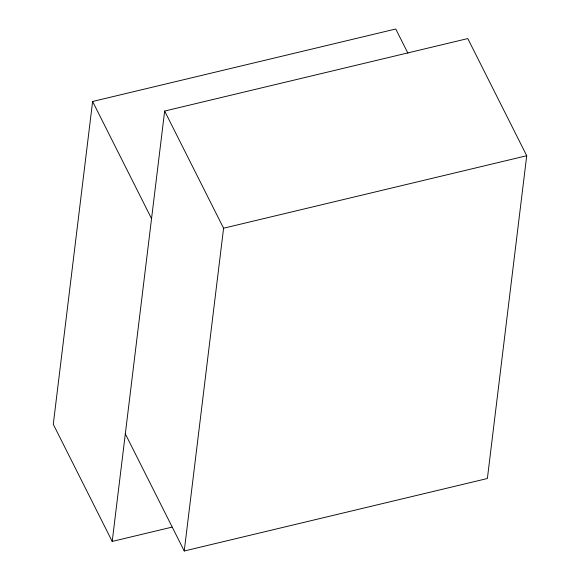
<?xml version="1.0" encoding="UTF-8"?>
<svg xmlns="http://www.w3.org/2000/svg" width="580" height="580" viewBox="0 0 580 580"><rect width="100%" height="100%" fill="white"/><g stroke="black" fill="none" stroke-linecap="round" stroke-linejoin="round"><path stroke-width="0.87" d="M407.943 53.244L395.756 29L92.619 101.485L53.28 424.27L112.208 541.43L172.129 527.104M112.208 541.43L164.655 111.055L467.792 38.57L526.72 155.73L487.381 478.514L184.244 551L125.316 433.84M184.244 551L223.583 228.215L164.655 111.055M223.583 228.215L526.72 155.73M92.619 101.485L151.547 218.645"/></g></svg>
